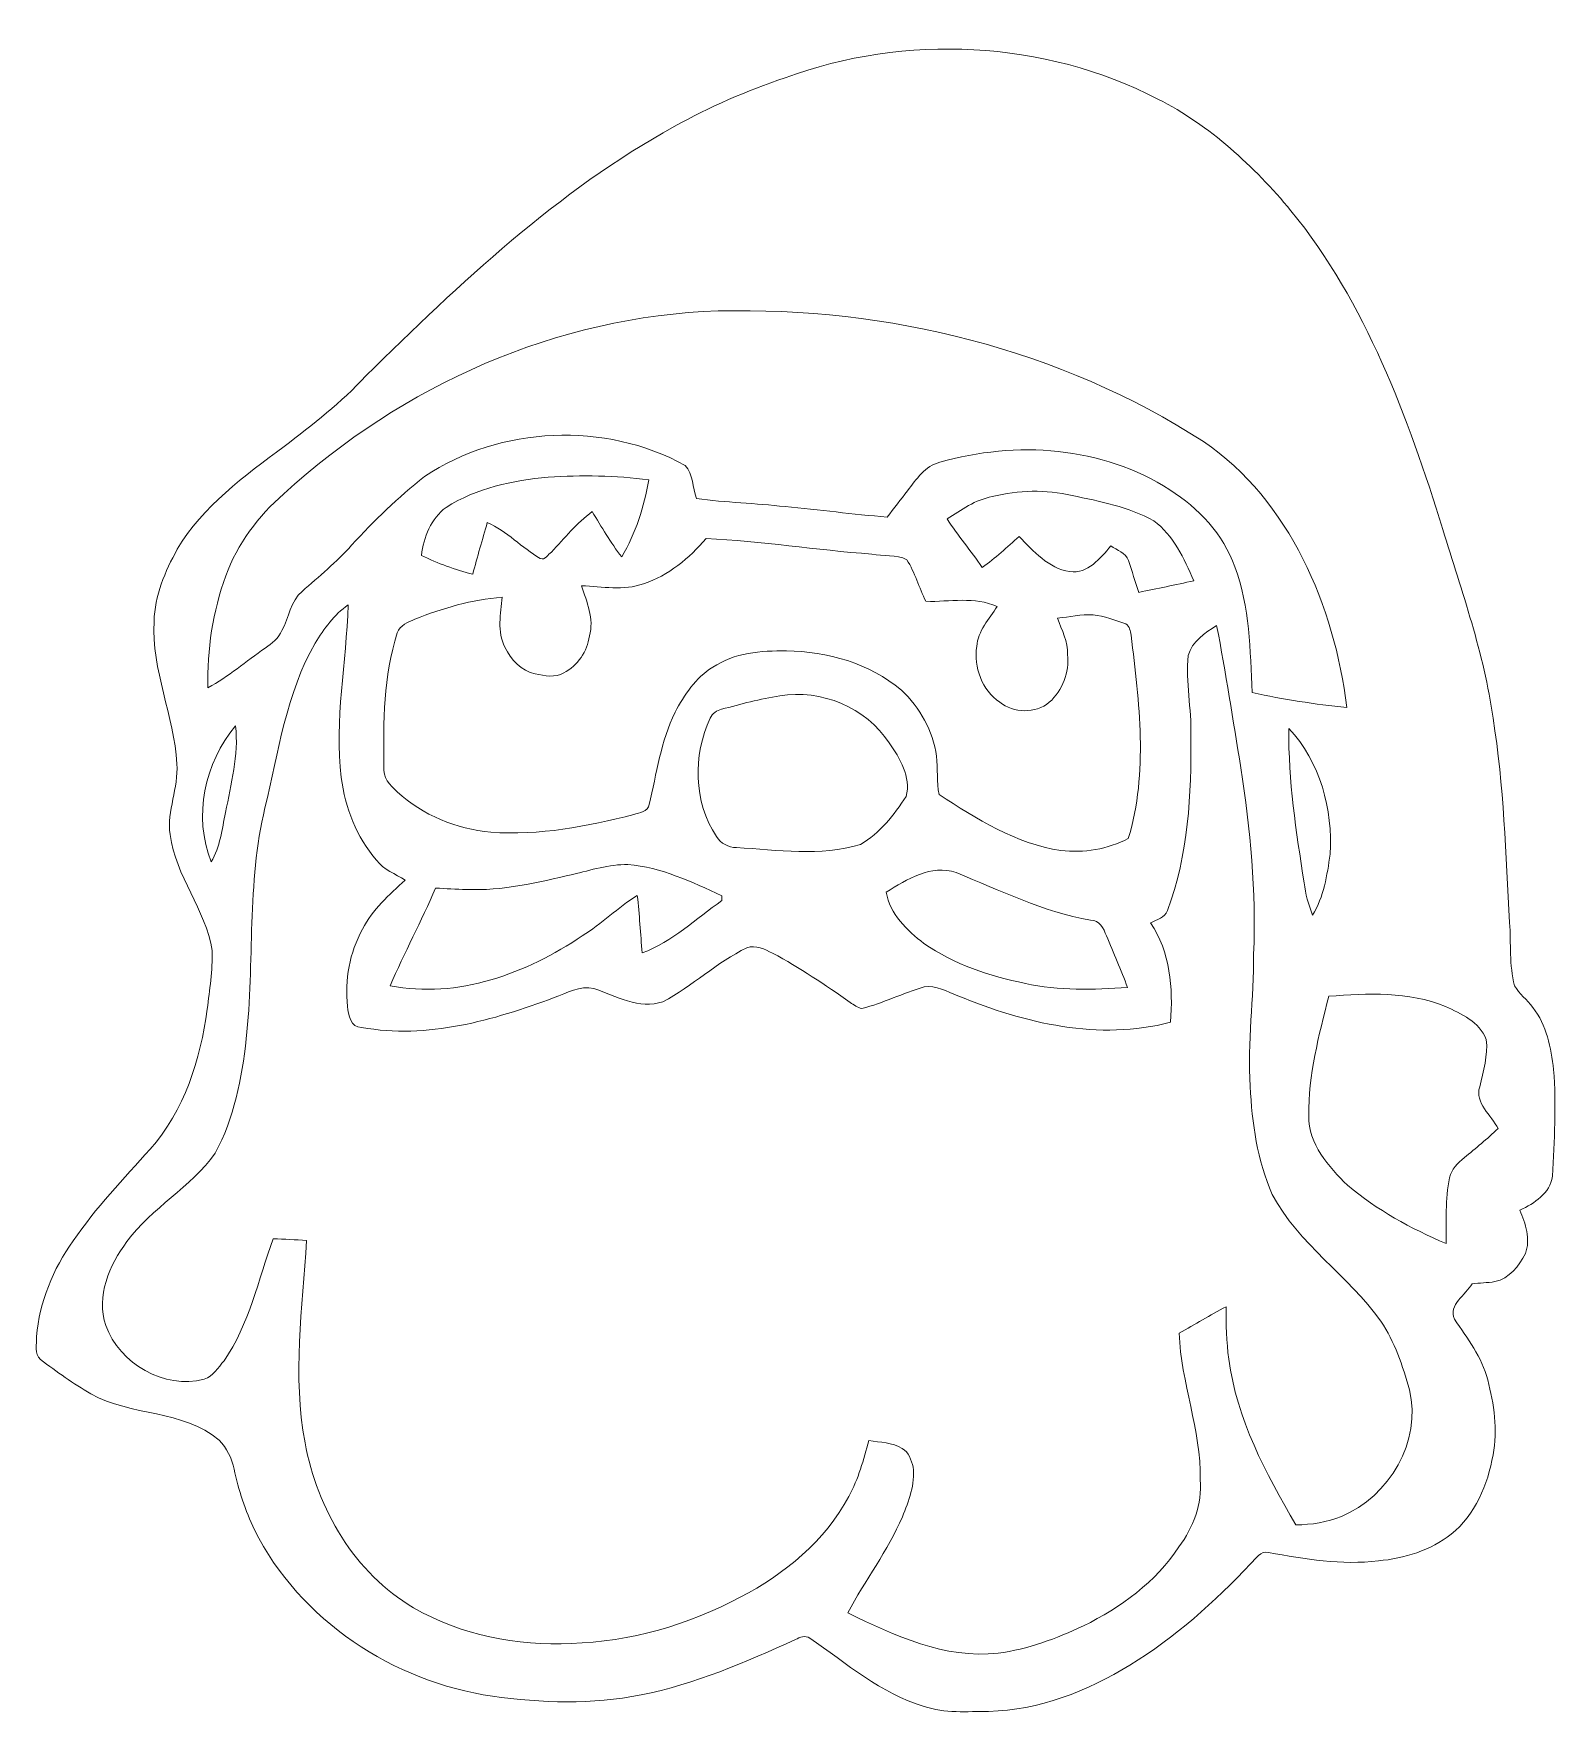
# Model space of a CAD drawing. Header units: centimetres. Extents: x -14.6 to 14.6, y -16 to 16.3.
import ezdxf

# ---------------------------------------------------------------- set-up
doc = ezdxf.new("R2010")
doc.units = ezdxf.units.CM
doc.header["$MEASUREMENT"] = 0
doc.layers.add('Layer 1', color=7, linetype='Continuous')

msp = doc.modelspace()

# ---------------------------------------------------------------- linework, layer by layer
at = {"layer": 'Layer 1', "color": 251, "lineweight": 9}
for points, knots in [([(-0.20158, 15.40309), (2.10348, 16.25187), (4.76554, 16.12699), (6.95241, 14.99563), (6.95241, 14.99563), (7.95288, 14.48516), (8.79108, 13.71011), (9.50475, 12.85251), (9.50475, 12.85251), (10.94867, 11.07662), (11.74454, 8.89434), (12.41905, 6.7364), (12.41905, 6.7364), (12.78065, 5.54013), (13.21068, 4.3562), (13.38213, 3.11266), (13.38213, 3.11266), (13.58921, 1.81514), (13.62696, 0.50034), (13.69963, -0.80917), (13.69963, -0.80917), (13.72644, -1.21275), (13.69187, -1.62515), (13.79206, -2.02061), (13.79206, -2.02061), (13.88449, -2.17831), (14.03724, -2.28978), (14.14237, -2.43901), (14.14237, -2.43901), (14.41577, -2.77521), (14.49197, -3.21441), (14.54313, -3.63175), (14.54313, -3.63175), (14.5971, -4.31296), (14.55865, -4.99806), (14.52196, -5.67962), (14.52196, -5.67962), (14.47469, -6.00736), (14.17271, -6.19856), (13.89789, -6.32838), (13.89789, -6.32838), (14.00267, -6.58732), (14.10709, -6.88789), (14.00161, -7.162), (14.00161, -7.162), (13.88237, -7.40259), (13.69117, -7.63966), (13.41671, -7.70139), (13.41671, -7.70139), (13.27066, -7.7215), (13.12461, -7.72962), (12.97926, -7.74126), (12.97926, -7.74126), (12.8632, -7.95504), (12.51571, -8.1466), (12.64024, -8.42388), (12.64024, -8.42388), (12.89177, -8.78724), (13.16588, -9.14954), (13.28018, -9.58523), (13.28018, -9.58523), (13.39695, -10.05231), (13.47809, -10.54478), (13.38178, -11.02385), (13.38178, -11.02385), (13.2823, -11.59536), (13.041, -12.17426), (12.57815, -12.54609), (12.57815, -12.54609), (12.18057, -12.85654), (11.68104, -13.01634), (11.18221, -13.05832), (11.18221, -13.05832), (10.4756, -13.14652), (9.76933, -13.02516), (9.07613, -12.89816), (9.07613, -12.89816), (8.91914, -12.85265), (8.83095, -13.02587), (8.73287, -13.11195), (8.73287, -13.11195), (8.04213, -13.85102), (7.27626, -14.52659), (6.41583, -15.0621), (6.41583, -15.0621), (5.59739, -15.5574), (4.6717, -15.93064), (3.70368, -15.94793), (3.70368, -15.94793), (3.29093, -15.95251), (2.86265, -15.98744), (2.46437, -15.85231), (2.46437, -15.85231), (1.63322, -15.60997), (0.97493, -15.02083), (0.27325, -14.54387), (0.27325, -14.54387), (0.18824, -14.47861), (0.08134, -14.53082), (-0.00226, -14.56857), (-0.00226, -14.56857), (-0.95759, -15.00319), (-1.92878, -15.42829), (-2.96454, -15.63078), (-2.96454, -15.63078), (-3.90328, -15.82269), (-4.87307, -15.78882), (-5.81745, -15.65794), (-5.81745, -15.65794), (-7.71893, -15.37784), (-9.51139, -14.20203), (-10.38134, -12.46636), (-10.38134, -12.46636), (-10.55173, -12.09207), (-10.69461, -11.7026), (-10.77222, -11.29761), (-10.77222, -11.29761), (-10.8142, -11.09159), (-10.91509, -10.8965), (-11.0562, -10.74163), (-11.0562, -10.74163), (-11.75612, -10.15496), (-12.74742, -10.28796), (-13.52106, -9.8544), (-13.52106, -9.8544), (-13.85797, -9.6586), (-14.17758, -9.43283), (-14.4852, -9.19435), (-14.4852, -9.19435), (-14.61926, -9.09098), (-14.54976, -8.89484), (-14.56599, -8.75408), (-14.56599, -8.75408), (-14.50778, -8.09368), (-14.24602, -7.45762), (-13.86114, -6.9207), (-13.86114, -6.9207), (-13.42722, -6.28499), (-12.89312, -5.72866), (-12.383, -5.1554), (-12.383, -5.1554), (-11.72225, -4.41915), (-11.42062, -3.43596), (-11.28692, -2.47358), (-11.28692, -2.47358), (-11.24318, -2.09964), (-11.18179, -1.72569), (-11.19273, -1.34857), (-11.19273, -1.34857), (-11.31726, -0.55588), (-11.89511, 0.07947), (-12.002, 0.87781), (-12.002, 0.87781), (-12.06233, 1.33677), (-11.83937, 1.77563), (-11.86971, 2.23424), (-11.86971, 2.23424), (-11.92157, 3.16134), (-12.36007, 4.03235), (-12.30786, 4.96968), (-12.30786, 4.96968), (-12.29657, 5.46287), (-12.09725, 5.92924), (-11.8623, 6.35469), (-11.8623, 6.35469), (-11.37194, 7.18654), (-10.57219, 7.76051), (-9.81371, 8.32707), (-9.81371, 8.32707), (-9.26621, 8.75005), (-8.70812, 9.16986), (-8.24351, 9.68562), (-8.24351, 9.68562), (-6.43446, 11.46151), (-4.56827, 13.23421), (-2.33166, 14.46576), (-2.33166, 14.46576), (-1.65327, 14.84535), (-0.93889, 15.15791), (-0.20158, 15.40309), (-0.20158, 15.40309), (-0.20158, 15.40309), (-0.20158, 15.40309), (-0.20158, 15.40309)], [0, 0, 0, 0, 0.0212766, 0.0212766, 0.0212766, 0.0212766, 0.04255319, 0.04255319, 0.04255319, 0.04255319, 0.06382979, 0.06382979, 0.06382979, 0.06382979, 0.08510638, 0.08510638, 0.08510638, 0.08510638, 0.10638298, 0.10638298, 0.10638298, 0.10638298, 0.12765957, 0.12765957, 0.12765957, 0.12765957, 0.14893617, 0.14893617, 0.14893617, 0.14893617, 0.17021277, 0.17021277, 0.17021277, 0.17021277, 0.19148936, 0.19148936, 0.19148936, 0.19148936, 0.21276596, 0.21276596, 0.21276596, 0.21276596, 0.23404255, 0.23404255, 0.23404255, 0.23404255, 0.25531915, 0.25531915, 0.25531915, 0.25531915, 0.27659574, 0.27659574, 0.27659574, 0.27659574, 0.29787234, 0.29787234, 0.29787234, 0.29787234, 0.31914894, 0.31914894, 0.31914894, 0.31914894, 0.34042553, 0.34042553, 0.34042553, 0.34042553, 0.36170213, 0.36170213, 0.36170213, 0.36170213, 0.38297872, 0.38297872, 0.38297872, 0.38297872, 0.40425532, 0.40425532, 0.40425532, 0.40425532, 0.42553191, 0.42553191, 0.42553191, 0.42553191, 0.44680851, 0.44680851, 0.44680851, 0.44680851, 0.46808511, 0.46808511, 0.46808511, 0.46808511, 0.4893617, 0.4893617, 0.4893617, 0.4893617, 0.5106383, 0.5106383, 0.5106383, 0.5106383, 0.53191489, 0.53191489, 0.53191489, 0.53191489, 0.55319149, 0.55319149, 0.55319149, 0.55319149, 0.57446809, 0.57446809, 0.57446809, 0.57446809, 0.59574468, 0.59574468, 0.59574468, 0.59574468, 0.61702128, 0.61702128, 0.61702128, 0.61702128, 0.63829787, 0.63829787, 0.63829787, 0.63829787, 0.65957447, 0.65957447, 0.65957447, 0.65957447, 0.68085106, 0.68085106, 0.68085106, 0.68085106, 0.70212766, 0.70212766, 0.70212766, 0.70212766, 0.72340426, 0.72340426, 0.72340426, 0.72340426, 0.74468085, 0.74468085, 0.74468085, 0.74468085, 0.76595745, 0.76595745, 0.76595745, 0.76595745, 0.78723404, 0.78723404, 0.78723404, 0.78723404, 0.80851064, 0.80851064, 0.80851064, 0.80851064, 0.82978723, 0.82978723, 0.82978723, 0.82978723, 0.85106383, 0.85106383, 0.85106383, 0.85106383, 0.87234043, 0.87234043, 0.87234043, 0.87234043, 0.89361702, 0.89361702, 0.89361702, 0.89361702, 0.91489362, 0.91489362, 0.91489362, 0.91489362, 0.93617021, 0.93617021, 0.93617021, 0.93617021, 0.95744681, 0.95744681, 0.95744681, 0.95744681, 1, 1, 1, 1]), ([(-9.82007, 7.41691), (-10.30831, 6.99216), (-10.70907, 6.457), (-10.93062, 5.84599), (-10.93062, 5.84599), (-11.18179, 5.16018), (-11.29398, 4.42641), (-11.27352, 3.69686), (-11.27352, 3.69686), (-10.87946, 3.90852), (-10.54256, 4.20556), (-10.17532, 4.45745), (-10.17532, 4.45745), (-10.05185, 4.55375), (-9.9125, 4.64512), (-9.85464, 4.79893), (-9.85464, 4.79893), (-9.71705, 5.04306), (-9.69201, 5.35986), (-9.46835, 5.54754), (-9.46835, 5.54754), (-9.14202, 5.83152), (-8.80936, 6.11022), (-8.51796, 6.43125), (-8.51796, 6.43125), (-8.09005, 6.90891), (-7.62226, 7.352), (-7.11956, 7.75028), (-7.11956, 7.75028), (-5.66258, 8.72112), (-3.65422, 8.81497), (-2.1214, 7.96477), (-2.1214, 7.96477), (-1.96618, 7.79579), (-1.97359, 7.53967), (-1.90268, 7.32977), (-1.90268, 7.32977), (-1.33823, 7.24934), (-0.76744, 7.24052), (-0.20158, 7.17279), (-0.20158, 7.17279), (0.45317, 7.12093), (1.10299, 7.02074), (1.75811, 6.97347), (1.75811, 6.97347), (1.88899, 7.14068), (2.01916, 7.3086), (2.14721, 7.47829), (2.14721, 7.47829), (2.31867, 7.69595), (2.48165, 7.95772), (2.77023, 8.02404), (2.77023, 8.02404), (4.22331, 8.44455), (5.89337, 8.33378), (7.17995, 7.49311), (7.17995, 7.49311), (7.7324, 7.14774), (8.20653, 6.64115), (8.42455, 6.01991), (8.42455, 6.01991), (8.72123, 5.25015), (8.71559, 4.41546), (8.76321, 3.60408), (8.76321, 3.60408), (9.36011, 3.4732), (9.96513, 3.37795), (10.57402, 3.32009), (10.57402, 3.32009), (10.33731, 5.26989), (9.48958, 7.2758), (7.82624, 8.42303), (7.82624, 8.42303), (5.07916, 10.19221), (1.76975, 11.01207), (-1.48358, 10.92811), (-1.48358, 10.92811), (-4.5725, 10.83815), (-7.557, 9.49336), (-9.82007, 7.41691), (-9.82007, 7.41691), (-9.82007, 7.41691), (-9.82007, 7.41691), (-9.82007, 7.41691)], [0, 0, 0, 0, 0.04545455, 0.04545455, 0.04545455, 0.04545455, 0.09090909, 0.09090909, 0.09090909, 0.09090909, 0.13636364, 0.13636364, 0.13636364, 0.13636364, 0.18181818, 0.18181818, 0.18181818, 0.18181818, 0.22727273, 0.22727273, 0.22727273, 0.22727273, 0.27272727, 0.27272727, 0.27272727, 0.27272727, 0.31818182, 0.31818182, 0.31818182, 0.31818182, 0.36363636, 0.36363636, 0.36363636, 0.36363636, 0.40909091, 0.40909091, 0.40909091, 0.40909091, 0.45454545, 0.45454545, 0.45454545, 0.45454545, 0.5, 0.5, 0.5, 0.5, 0.54545455, 0.54545455, 0.54545455, 0.54545455, 0.59090909, 0.59090909, 0.59090909, 0.59090909, 0.63636364, 0.63636364, 0.63636364, 0.63636364, 0.68181818, 0.68181818, 0.68181818, 0.68181818, 0.72727273, 0.72727273, 0.72727273, 0.72727273, 0.77272727, 0.77272727, 0.77272727, 0.77272727, 0.81818182, 0.81818182, 0.81818182, 0.81818182, 0.86363636, 0.86363636, 0.86363636, 0.86363636, 0.90909091, 0.90909091, 0.90909091, 0.90909091, 1, 1, 1, 1]), ([(-4.74817, 7.73688), (-5.42869, 7.67832), (-6.12155, 7.5298), (-6.7054, 7.15903), (-6.7054, 7.15903), (-6.9975, 6.94489), (-7.13402, 6.58647), (-7.17741, 6.23828), (-7.17741, 6.23828), (-6.86379, 6.08094), (-6.53253, 5.96205), (-6.19246, 5.87597), (-6.19246, 5.87597), (-6.10779, 6.209), (-6.00831, 6.53849), (-5.91447, 6.86904), (-5.91447, 6.86904), (-5.53735, 6.69971), (-5.25125, 6.38503), (-4.89741, 6.17901), (-4.89741, 6.17901), (-4.80463, 6.13632), (-4.74924, 6.25839), (-4.68363, 6.30142), (-4.68363, 6.30142), (-4.43351, 6.57059), (-4.1982, 6.85775), (-3.90081, 7.07824), (-3.90081, 7.07824), (-3.72442, 6.78191), (-3.54945, 6.48275), (-3.33637, 6.21076), (-3.33637, 6.21076), (-3.06438, 6.66232), (-2.90845, 7.17279), (-2.8139, 7.6889), (-2.8139, 7.6889), (-3.4549, 7.7711), (-4.10401, 7.77956), (-4.74817, 7.73688), (-4.74817, 7.73688), (-4.74817, 7.73688), (-4.74817, 7.73688), (-4.74817, 7.73688)], [0, 0, 0, 0, 0.08333333, 0.08333333, 0.08333333, 0.08333333, 0.16666667, 0.16666667, 0.16666667, 0.16666667, 0.25, 0.25, 0.25, 0.25, 0.33333333, 0.33333333, 0.33333333, 0.33333333, 0.41666667, 0.41666667, 0.41666667, 0.41666667, 0.5, 0.5, 0.5, 0.5, 0.58333333, 0.58333333, 0.58333333, 0.58333333, 0.66666667, 0.66666667, 0.66666667, 0.66666667, 0.75, 0.75, 0.75, 0.75, 0.83333333, 0.83333333, 0.83333333, 0.83333333, 1, 1, 1, 1]), ([(3.77387, 7.36611), (3.44932, 7.30825), (3.17909, 7.10717), (2.90534, 6.93819), (2.90534, 6.93819), (3.1163, 6.61716), (3.36219, 6.32083), (3.58303, 6.0065), (3.58303, 6.0065), (3.83456, 6.1843), (4.05716, 6.39844), (4.29034, 6.59917), (4.29034, 6.59917), (4.5641, 6.3173), (4.85091, 5.99204), (5.25801, 5.92572), (5.25801, 5.92572), (5.6115, 5.87597), (5.84398, 6.18501), (6.05035, 6.41784), (6.05035, 6.41784), (6.16712, 6.33494), (6.33434, 6.28731), (6.38443, 6.13915), (6.38443, 6.13915), (6.45993, 5.93806), (6.50932, 5.72816), (6.58516, 5.52672), (6.58516, 5.52672), (6.93583, 5.6061), (7.29107, 5.66572), (7.64032, 5.75144), (7.64032, 5.75144), (7.45547, 6.17337), (7.25191, 6.62386), (6.87056, 6.90291), (6.87056, 6.90291), (6.39043, 7.17279), (5.83692, 7.2698), (5.30599, 7.38904), (5.30599, 7.38904), (4.80187, 7.50016), (4.27375, 7.49558), (3.77387, 7.36611), (3.77387, 7.36611), (3.77387, 7.36611), (3.77387, 7.36611), (3.77387, 7.36611)], [0, 0, 0, 0, 0.07692308, 0.07692308, 0.07692308, 0.07692308, 0.15384615, 0.15384615, 0.15384615, 0.15384615, 0.23076923, 0.23076923, 0.23076923, 0.23076923, 0.30769231, 0.30769231, 0.30769231, 0.30769231, 0.38461538, 0.38461538, 0.38461538, 0.38461538, 0.46153846, 0.46153846, 0.46153846, 0.46153846, 0.53846154, 0.53846154, 0.53846154, 0.53846154, 0.61538462, 0.61538462, 0.61538462, 0.61538462, 0.69230769, 0.69230769, 0.69230769, 0.69230769, 0.76923077, 0.76923077, 0.76923077, 0.76923077, 0.84615385, 0.84615385, 0.84615385, 0.84615385, 1, 1, 1, 1]), ([(-1.71535, 6.55966), (-2.04344, 6.18712), (-2.43714, 5.8474), (-2.91692, 5.69429), (-2.91692, 5.69429), (-3.29933, 5.5493), (-3.7089, 5.64349), (-4.10437, 5.65372), (-4.10437, 5.65372), (-4.00806, 5.34574), (-3.85883, 5.01942), (-3.95549, 4.69169), (-3.95549, 4.69169), (-3.99465, 4.39394), (-4.18127, 4.12336), (-4.44726, 3.98366), (-4.44726, 3.98366), (-4.6113, 3.87924), (-4.81874, 3.93216), (-4.99619, 3.9632), (-4.99619, 3.9632), (-5.26148, 4.02459), (-5.4675, 4.23308), (-5.5751, 4.4765), (-5.5751, 4.4765), (-5.73173, 4.77178), (-5.65623, 5.1175), (-5.6326, 5.43641), (-5.6326, 5.43641), (-6.20904, 5.38702), (-6.77066, 5.2265), (-7.30547, 5.0106), (-7.30547, 5.0106), (-7.43635, 4.95698), (-7.59369, 4.89631), (-7.64237, 4.74849), (-7.64237, 4.74849), (-7.90413, 3.92263), (-7.91154, 3.0414), (-7.89884, 2.18379), (-7.89884, 2.18379), (-7.92777, 1.97883), (-7.77819, 1.8289), (-7.64449, 1.7019), (-7.64449, 1.7019), (-7.1566, 1.24823), (-6.50608, 0.98788), (-5.84673, 0.92332), (-5.84673, 0.92332), (-4.91963, 0.85805), (-3.99747, 1.03303), (-3.10424, 1.26516), (-3.10424, 1.26516), (-2.99805, 1.29515), (-2.8326, 1.31913), (-2.80791, 1.45495), (-2.80791, 1.45495), (-2.66962, 2.0515), (-2.58037, 2.67027), (-2.31261, 3.22731), (-2.31261, 3.22731), (-2.13445, 3.55857), (-1.91714, 3.88912), (-1.58977, 4.08985), (-1.58977, 4.08985), (-1.17807, 4.36891), (-0.66055, 4.41335), (-0.17724, 4.40382), (-0.17724, 4.40382), (0.61227, 4.39889), (1.41944, 4.16499), (2.0301, 3.65064), (2.0301, 3.65064), (2.38252, 3.31691), (2.64111, 2.87065), (2.7039, 2.38523), (2.7039, 2.38523), (2.7353, 2.14146), (2.69967, 1.88675), (2.75435, 1.65004), (2.75435, 1.65004), (3.4659, 1.17696), (4.22861, 0.70248), (5.09009, 0.57407), (5.09009, 0.57407), (5.53212, 0.52291), (5.98721, 0.59841), (6.38338, 0.80267), (6.38338, 0.80267), (6.76896, 2.07443), (6.59293, 3.41534), (6.43629, 4.70898), (6.43629, 4.70898), (6.42148, 4.78518), (6.41336, 4.88078), (6.33751, 4.92205), (6.33751, 4.92205), (6.13326, 4.9979), (5.92371, 5.06634), (5.70851, 5.0995), (5.70851, 5.0995), (5.47956, 5.10479), (5.25378, 5.05752), (5.0273, 5.03283), (5.0273, 5.03283), (5.10315, 4.80387), (5.23156, 4.58515), (5.2185, 4.33538), (5.2185, 4.33538), (5.2619, 3.99213), (5.11973, 3.64817), (4.86783, 3.41746), (4.86783, 3.41746), (4.60185, 3.19485), (4.18416, 3.20791), (3.91569, 3.42028), (3.91569, 3.42028), (3.57809, 3.65135), (3.41228, 4.09232), (3.47578, 4.49096), (3.47578, 4.49096), (3.49836, 4.79048), (3.71355, 5.01519), (3.86772, 5.25544), (3.86772, 5.25544), (3.43874, 5.45652), (2.95473, 5.34046), (2.5007, 5.35632), (2.5007, 5.35632), (2.36559, 5.61633), (2.29433, 5.90949), (2.13381, 6.15502), (2.13381, 6.15502), (1.93131, 6.26438), (1.67873, 6.21499), (1.46036, 6.26156), (1.46036, 6.26156), (0.3999, 6.34129), (-0.65279, 6.50992), (-1.71535, 6.55966), (-1.71535, 6.55966), (-1.71535, 6.55966), (-1.71535, 6.55966), (-1.71535, 6.55966)], [0, 0, 0, 0, 0.02702703, 0.02702703, 0.02702703, 0.02702703, 0.05405405, 0.05405405, 0.05405405, 0.05405405, 0.08108108, 0.08108108, 0.08108108, 0.08108108, 0.10810811, 0.10810811, 0.10810811, 0.10810811, 0.13513514, 0.13513514, 0.13513514, 0.13513514, 0.16216216, 0.16216216, 0.16216216, 0.16216216, 0.18918919, 0.18918919, 0.18918919, 0.18918919, 0.21621622, 0.21621622, 0.21621622, 0.21621622, 0.24324324, 0.24324324, 0.24324324, 0.24324324, 0.27027027, 0.27027027, 0.27027027, 0.27027027, 0.2972973, 0.2972973, 0.2972973, 0.2972973, 0.32432432, 0.32432432, 0.32432432, 0.32432432, 0.35135135, 0.35135135, 0.35135135, 0.35135135, 0.37837838, 0.37837838, 0.37837838, 0.37837838, 0.40540541, 0.40540541, 0.40540541, 0.40540541, 0.43243243, 0.43243243, 0.43243243, 0.43243243, 0.45945946, 0.45945946, 0.45945946, 0.45945946, 0.48648649, 0.48648649, 0.48648649, 0.48648649, 0.51351351, 0.51351351, 0.51351351, 0.51351351, 0.54054054, 0.54054054, 0.54054054, 0.54054054, 0.56756757, 0.56756757, 0.56756757, 0.56756757, 0.59459459, 0.59459459, 0.59459459, 0.59459459, 0.62162162, 0.62162162, 0.62162162, 0.62162162, 0.64864865, 0.64864865, 0.64864865, 0.64864865, 0.67567568, 0.67567568, 0.67567568, 0.67567568, 0.7027027, 0.7027027, 0.7027027, 0.7027027, 0.72972973, 0.72972973, 0.72972973, 0.72972973, 0.75675676, 0.75675676, 0.75675676, 0.75675676, 0.78378378, 0.78378378, 0.78378378, 0.78378378, 0.81081081, 0.81081081, 0.81081081, 0.81081081, 0.83783784, 0.83783784, 0.83783784, 0.83783784, 0.86486486, 0.86486486, 0.86486486, 0.86486486, 0.89189189, 0.89189189, 0.89189189, 0.89189189, 0.91891892, 0.91891892, 0.91891892, 0.91891892, 0.94594595, 0.94594595, 0.94594595, 0.94594595, 1, 1, 1, 1]), ([(-9.21611, 4.55516), (-9.7742, 3.5875), (-9.92026, 2.46178), (-10.1799, 1.39286), (-10.1799, 1.39286), (-10.53092, -0.05987), (-10.37958, -1.56765), (-10.53938, -3.04261), (-10.53938, -3.04261), (-10.62546, -3.79685), (-10.77257, -4.56344), (-11.13523, -5.23795), (-11.13523, -5.23795), (-11.60336, -5.8927), (-12.35019, -6.28146), (-12.82821, -6.93057), (-12.82821, -6.93057), (-13.16687, -7.38495), (-13.4237, -7.97656), (-13.23637, -8.54523), (-13.23637, -8.54523), (-12.96544, -9.27759), (-12.1163, -9.77114), (-11.34795, -9.57535), (-11.34795, -9.57535), (-11.17297, -9.52243), (-11.07702, -9.34851), (-10.96625, -9.21799), (-10.96625, -9.21799), (-10.47659, -8.51913), (-10.31537, -7.66365), (-10.02115, -6.87731), (-10.02115, -6.87731), (-9.80808, -6.88577), (-9.59465, -6.89635), (-9.38122, -6.91152), (-9.38122, -6.91152), (-9.46553, -8.20199), (-9.65285, -9.50903), (-9.41226, -10.79349), (-9.41226, -10.79349), (-9.17696, -12.0642), (-8.46117, -13.29574), (-7.3277, -13.96108), (-7.3277, -13.96108), (-6.41788, -14.48425), (-5.34755, -14.69592), (-4.30439, -14.64335), (-4.30439, -14.64335), (-3.17127, -14.61831), (-2.05896, -14.2867), (-1.06095, -13.75894), (-1.06095, -13.75894), (-0.21182, -13.3155), (0.56359, -12.67627), (1.02255, -11.82219), (1.02255, -11.82219), (1.20776, -11.48776), (1.30266, -11.11628), (1.4078, -10.75222), (1.4078, -10.75222), (1.62158, -10.78785), (1.85547, -10.78255), (2.04456, -10.90426), (2.04456, -10.90426), (2.1758, -10.97164), (2.21635, -11.12757), (2.25552, -11.25775), (2.25552, -11.25775), (2.29573, -11.59006), (2.17438, -11.91039), (2.04844, -12.21166), (2.04844, -12.21166), (1.77045, -12.86571), (1.33301, -13.43509), (0.99998, -14.05915), (0.99998, -14.05915), (1.89781, -14.4899), (2.85983, -14.94815), (3.885, -14.83209), (3.885, -14.83209), (4.45615, -14.7566), (5.0026, -14.55128), (5.52154, -14.30681), (5.52154, -14.30681), (6.24085, -13.95791), (6.91007, -13.46402), (7.35493, -12.79021), (7.35493, -12.79021), (7.62798, -12.42227), (7.80648, -11.96859), (7.76415, -11.50399), (7.76415, -11.50399), (7.78495, -10.54584), (7.39056, -9.64202), (7.36128, -8.69022), (7.36128, -8.69022), (7.66078, -8.52054), (7.95429, -8.34027), (8.26015, -8.18152), (8.26015, -8.18152), (8.25909, -8.51736), (8.26614, -8.85356), (8.31165, -9.18729), (8.31165, -9.18729), (8.46159, -10.33735), (9.02251, -11.38051), (9.6, -12.36829), (9.6, -12.36829), (9.89775, -12.36864), (10.19514, -12.31537), (10.47348, -12.20742), (10.47348, -12.20742), (11.38964, -11.82254), (12.02182, -10.76739), (11.7777, -9.77501), (11.7777, -9.77501), (11.64929, -9.31747), (11.49759, -8.85533), (11.22772, -8.45916), (11.22772, -8.45916), (10.60965, -7.58321), (9.65116, -6.98737), (9.14633, -6.02535), (9.14633, -6.02535), (8.85564, -5.37588), (8.76039, -4.65833), (8.72018, -3.95348), (8.72018, -3.95348), (8.67184, -3.1054), (8.79072, -2.26156), (8.78826, -1.41419), (8.78826, -1.41419), (8.83905, -0.21757), (8.72757, 0.97976), (8.54273, 2.16121), (8.54273, 2.16121), (8.39174, 3.07209), (8.25591, 3.98578), (8.07847, 4.89171), (8.07847, 4.89171), (7.85446, 4.7506), (7.60152, 4.58515), (7.53519, 4.31316), (7.53519, 4.31316), (7.48087, 3.80304), (7.59728, 3.29504), (7.58529, 2.78387), (7.58529, 2.78387), (7.59658, 1.65463), (7.53766, 0.49011), (7.13409, -0.5774), (7.13409, -0.5774), (7.08823, -0.72027), (6.92595, -0.75273), (6.80953, -0.81764), (6.80953, -0.81764), (7.19194, -1.37256), (7.24133, -2.06859), (7.19512, -2.72264), (7.19512, -2.72264), (5.82634, -3.0853), (4.3923, -2.7424), (3.11418, -2.21464), (3.11418, -2.21464), (2.90428, -2.13774), (2.69896, -2.00121), (2.46472, -2.04566), (2.46472, -2.04566), (2.05902, -2.15996), (1.68085, -2.35787), (1.27056, -2.45841), (1.27056, -2.45841), (1.18801, -2.43971), (1.11851, -2.38856), (1.04937, -2.34305), (1.04937, -2.34305), (0.56818, -2.00474), (0.07782, -1.67701), (-0.43971, -1.3962), (-0.43971, -1.3962), (-0.59458, -1.32776), (-0.75862, -1.22651), (-0.93466, -1.2946), (-0.93466, -1.2946), (-1.51251, -1.57188), (-1.97923, -2.03084), (-2.54473, -2.32824), (-2.54473, -2.32824), (-2.99911, -2.47958), (-3.45349, -2.22381), (-3.87047, -2.07247), (-3.87047, -2.07247), (-4.13682, -2.0125), (-4.38906, -2.16525), (-4.63142, -2.24886), (-4.63142, -2.24886), (-5.80158, -2.68701), (-7.06946, -3.05072), (-8.32675, -2.82248), (-8.32675, -2.82248), (-8.54478, -2.82706), (-8.57581, -2.57589), (-8.59627, -2.41961), (-8.59627, -2.41961), (-8.64708, -1.91196), (-8.5596, -1.38385), (-8.30877, -0.93617), (-8.30877, -0.93617), (-8.11651, -0.5587), (-7.79689, -0.27542), (-7.48786, 0.00398), (-7.48786, 0.00398), (-7.67906, 0.1211), (-7.89884, 0.20894), (-8.04278, 0.3871), (-8.04278, 0.3871), (-8.42166, 0.83124), (-8.64003, 1.3971), (-8.71623, 1.97177), (-8.71623, 1.97177), (-8.85275, 3.07949), (-8.61428, 4.18298), (-8.58604, 5.28894), (-8.58604, 5.28894), (-8.85099, 5.0995), (-9.0489, 4.83139), (-9.21611, 4.55516), (-9.21611, 4.55516), (-9.21611, 4.55516), (-9.21611, 4.55516), (-9.21611, 4.55516)], [0, 0, 0, 0, 0.01694915, 0.01694915, 0.01694915, 0.01694915, 0.03389831, 0.03389831, 0.03389831, 0.03389831, 0.05084746, 0.05084746, 0.05084746, 0.05084746, 0.06779661, 0.06779661, 0.06779661, 0.06779661, 0.08474576, 0.08474576, 0.08474576, 0.08474576, 0.10169492, 0.10169492, 0.10169492, 0.10169492, 0.11864407, 0.11864407, 0.11864407, 0.11864407, 0.13559322, 0.13559322, 0.13559322, 0.13559322, 0.15254237, 0.15254237, 0.15254237, 0.15254237, 0.16949153, 0.16949153, 0.16949153, 0.16949153, 0.18644068, 0.18644068, 0.18644068, 0.18644068, 0.20338983, 0.20338983, 0.20338983, 0.20338983, 0.22033898, 0.22033898, 0.22033898, 0.22033898, 0.23728814, 0.23728814, 0.23728814, 0.23728814, 0.25423729, 0.25423729, 0.25423729, 0.25423729, 0.27118644, 0.27118644, 0.27118644, 0.27118644, 0.28813559, 0.28813559, 0.28813559, 0.28813559, 0.30508475, 0.30508475, 0.30508475, 0.30508475, 0.3220339, 0.3220339, 0.3220339, 0.3220339, 0.33898305, 0.33898305, 0.33898305, 0.33898305, 0.3559322, 0.3559322, 0.3559322, 0.3559322, 0.37288136, 0.37288136, 0.37288136, 0.37288136, 0.38983051, 0.38983051, 0.38983051, 0.38983051, 0.40677966, 0.40677966, 0.40677966, 0.40677966, 0.42372881, 0.42372881, 0.42372881, 0.42372881, 0.44067797, 0.44067797, 0.44067797, 0.44067797, 0.45762712, 0.45762712, 0.45762712, 0.45762712, 0.47457627, 0.47457627, 0.47457627, 0.47457627, 0.49152542, 0.49152542, 0.49152542, 0.49152542, 0.50847458, 0.50847458, 0.50847458, 0.50847458, 0.52542373, 0.52542373, 0.52542373, 0.52542373, 0.54237288, 0.54237288, 0.54237288, 0.54237288, 0.55932203, 0.55932203, 0.55932203, 0.55932203, 0.57627119, 0.57627119, 0.57627119, 0.57627119, 0.59322034, 0.59322034, 0.59322034, 0.59322034, 0.61016949, 0.61016949, 0.61016949, 0.61016949, 0.62711864, 0.62711864, 0.62711864, 0.62711864, 0.6440678, 0.6440678, 0.6440678, 0.6440678, 0.66101695, 0.66101695, 0.66101695, 0.66101695, 0.6779661, 0.6779661, 0.6779661, 0.6779661, 0.69491525, 0.69491525, 0.69491525, 0.69491525, 0.71186441, 0.71186441, 0.71186441, 0.71186441, 0.72881356, 0.72881356, 0.72881356, 0.72881356, 0.74576271, 0.74576271, 0.74576271, 0.74576271, 0.76271186, 0.76271186, 0.76271186, 0.76271186, 0.77966102, 0.77966102, 0.77966102, 0.77966102, 0.79661017, 0.79661017, 0.79661017, 0.79661017, 0.81355932, 0.81355932, 0.81355932, 0.81355932, 0.83050847, 0.83050847, 0.83050847, 0.83050847, 0.84745763, 0.84745763, 0.84745763, 0.84745763, 0.86440678, 0.86440678, 0.86440678, 0.86440678, 0.88135593, 0.88135593, 0.88135593, 0.88135593, 0.89830508, 0.89830508, 0.89830508, 0.89830508, 0.91525424, 0.91525424, 0.91525424, 0.91525424, 0.93220339, 0.93220339, 0.93220339, 0.93220339, 0.94915254, 0.94915254, 0.94915254, 0.94915254, 0.96610169, 0.96610169, 0.96610169, 0.96610169, 1, 1, 1, 1]), ([(-0.30318, 3.54058), (-0.68172, 3.48872), (-1.04931, 3.3783), (-1.41902, 3.28481), (-1.41902, 3.28481), (-1.51321, 3.26365), (-1.59647, 3.20261), (-1.63774, 3.11442), (-1.63774, 3.11442), (-1.97041, 2.4011), (-1.96265, 1.50646), (-1.51886, 0.84218), (-1.51886, 0.84218), (-1.43595, 0.70848), (-1.28708, 0.63086), (-1.13151, 0.62875), (-1.13151, 0.62875), (-0.3427, 0.58536), (0.47504, 0.45518), (1.2448, 0.69119), (1.2448, 0.69119), (1.62017, 0.89756), (1.88828, 1.26128), (2.12253, 1.61123), (2.12253, 1.61123), (2.21848, 1.99012), (2.00258, 2.34325), (1.79621, 2.64099), (1.79621, 2.64099), (1.34959, 3.3155), (0.49409, 3.67745), (-0.30318, 3.54058), (-0.30318, 3.54058), (-0.30318, 3.54058), (-0.30318, 3.54058), (-0.30318, 3.54058)], [0, 0, 0, 0, 0.1, 0.1, 0.1, 0.1, 0.2, 0.2, 0.2, 0.2, 0.3, 0.3, 0.3, 0.3, 0.4, 0.4, 0.4, 0.4, 0.5, 0.5, 0.5, 0.5, 0.6, 0.6, 0.6, 0.6, 0.7, 0.7, 0.7, 0.7, 0.8, 0.8, 0.8, 0.8, 1, 1, 1, 1]), ([(-11.21284, 0.3564), (-11.03892, 0.6411), (-11.00858, 0.98258), (-10.93485, 1.3015), (-10.93485, 1.3015), (-10.83572, 1.85042), (-10.67626, 2.40146), (-10.74647, 2.96484), (-10.74647, 2.96484), (-11.34125, 2.25646), (-11.56032, 1.22671), (-11.21284, 0.3564), (-11.21284, 0.3564), (-11.21284, 0.3564), (-11.21284, 0.3564), (-11.21284, 0.3564)], [0, 0, 0, 0, 0.2, 0.2, 0.2, 0.2, 0.4, 0.4, 0.4, 0.4, 0.6, 0.6, 0.6, 0.6, 1, 1, 1, 1]), ([(9.46241, 2.91228), (9.45536, 1.91956), (9.60177, 0.9339), (9.75699, -0.04435), (9.75699, -0.04435), (9.78415, -0.25814), (9.84023, -0.46698), (9.91856, -0.66771), (9.91856, -0.66771), (10.13446, -0.31776), (10.19831, 0.10134), (10.25582, 0.5014), (10.25582, 0.5014), (10.30662, 1.35865), (10.07131, 2.28186), (9.46241, 2.91228), (9.46241, 2.91228), (9.46241, 2.91228), (9.46241, 2.91228), (9.46241, 2.91228)], [0, 0, 0, 0, 0.16666667, 0.16666667, 0.16666667, 0.16666667, 0.33333333, 0.33333333, 0.33333333, 0.33333333, 0.5, 0.5, 0.5, 0.5, 0.66666667, 0.66666667, 0.66666667, 0.66666667, 1, 1, 1, 1]), ([(-4.27582, 0.11475), (-4.94468, -0.04153), (-5.62448, -0.20522), (-6.31628, -0.17453), (-6.31628, -0.17453), (-6.51348, -0.16959), (-6.70963, -0.15795), (-6.90613, -0.14807), (-6.90613, -0.14807), (-7.18023, -0.7806), (-7.50267, -1.39126), (-7.78066, -2.02167), (-7.78066, -2.02167), (-6.47962, -2.2792), (-5.16023, -1.78531), (-4.09237, -1.06353), (-4.09237, -1.06353), (-3.71948, -0.83493), (-3.41116, -0.51778), (-3.03721, -0.29165), (-3.03721, -0.29165), (-2.99417, -0.65748), (-2.97583, -1.02578), (-2.94196, -1.39267), (-2.94196, -1.39267), (-2.36517, -1.1803), (-1.91115, -0.73474), (-1.41408, -0.38831), (-1.41408, -0.38831), (-1.41443, -0.36467), (-1.41549, -0.31705), (-1.4162, -0.29341), (-1.4162, -0.29341), (-1.99158, -0.03236), (-2.57719, 0.25304), (-3.21642, 0.3049), (-3.21642, 0.3049), (-3.57908, 0.31019), (-3.92692, 0.1966), (-4.27582, 0.11475), (-4.27582, 0.11475), (-4.27582, 0.11475), (-4.27582, 0.11475), (-4.27582, 0.11475)], [0, 0, 0, 0, 0.08333333, 0.08333333, 0.08333333, 0.08333333, 0.16666667, 0.16666667, 0.16666667, 0.16666667, 0.25, 0.25, 0.25, 0.25, 0.33333333, 0.33333333, 0.33333333, 0.33333333, 0.41666667, 0.41666667, 0.41666667, 0.41666667, 0.5, 0.5, 0.5, 0.5, 0.58333333, 0.58333333, 0.58333333, 0.58333333, 0.66666667, 0.66666667, 0.66666667, 0.66666667, 0.75, 0.75, 0.75, 0.75, 0.83333333, 0.83333333, 0.83333333, 0.83333333, 1, 1, 1, 1]), ([(1.74116, -0.22356), (1.80573, -0.64725), (2.13698, -0.96157), (2.46225, -1.20817), (2.46225, -1.20817), (3.0401, -1.61457), (3.72308, -1.8354), (4.40853, -1.97757), (4.40853, -1.97757), (5.05023, -2.12221), (5.71557, -2.09858), (6.3675, -2.05377), (6.3675, -2.05377), (6.24791, -1.71722), (6.0941, -1.39408), (5.96392, -1.06176), (5.96392, -1.06176), (5.90571, -0.92912), (5.84221, -0.75308), (5.65771, -0.76649), (5.65771, -0.76649), (4.75319, -0.59998), (3.92451, -0.19322), (3.07891, 0.14932), (3.07891, 0.14932), (2.59948, 0.32148), (2.1384, 0.01103), (1.74116, -0.22356), (1.74116, -0.22356), (1.74116, -0.22356), (1.74116, -0.22356), (1.74116, -0.22356)], [0, 0, 0, 0, 0.11111111, 0.11111111, 0.11111111, 0.11111111, 0.22222222, 0.22222222, 0.22222222, 0.22222222, 0.33333333, 0.33333333, 0.33333333, 0.33333333, 0.44444444, 0.44444444, 0.44444444, 0.44444444, 0.55555556, 0.55555556, 0.55555556, 0.55555556, 0.66666667, 0.66666667, 0.66666667, 0.66666667, 0.77777778, 0.77777778, 0.77777778, 0.77777778, 1, 1, 1, 1]), ([(10.22971, -2.22381), (10.04133, -2.97558), (9.8353, -3.73723), (9.84483, -4.51828), (9.84483, -4.51828), (9.83778, -5.06085), (10.22442, -5.49618), (10.59096, -5.85107), (10.59096, -5.85107), (11.15258, -6.32627), (11.80663, -6.68328), (12.48255, -6.96903), (12.48255, -6.96903), (12.49349, -6.54781), (12.4575, -6.1206), (12.54534, -5.70608), (12.54534, -5.70608), (12.58168, -5.5438), (12.70727, -5.42315), (12.83109, -5.32155), (12.83109, -5.32155), (13.04982, -5.13987), (13.27101, -4.96137), (13.47703, -4.76487), (13.47703, -4.76487), (13.35321, -4.5077), (13.02724, -4.27557), (13.12566, -3.95983), (13.12566, -3.95983), (13.19058, -3.66174), (13.29253, -3.35976), (13.25019, -3.05178), (13.25019, -3.05178), (13.12284, -2.70853), (12.77148, -2.56213), (12.46668, -2.4189), (12.46668, -2.4189), (11.759, -2.12609), (10.97654, -2.16984), (10.22971, -2.22381)], [0, 0, 0, 0, 0.09090909, 0.09090909, 0.09090909, 0.09090909, 0.18181818, 0.18181818, 0.18181818, 0.18181818, 0.27272727, 0.27272727, 0.27272727, 0.27272727, 0.36363636, 0.36363636, 0.36363636, 0.36363636, 0.45454545, 0.45454545, 0.45454545, 0.45454545, 0.54545455, 0.54545455, 0.54545455, 0.54545455, 0.63636364, 0.63636364, 0.63636364, 0.63636364, 0.72727273, 0.72727273, 0.72727273, 0.72727273, 0.81818182, 0.81818182, 0.81818182, 0.81818182, 1, 1, 1, 1])]:
    msp.add_open_spline(points, degree=3, knots=knots, dxfattribs=at)

doc.saveas('drawing.dxf')
